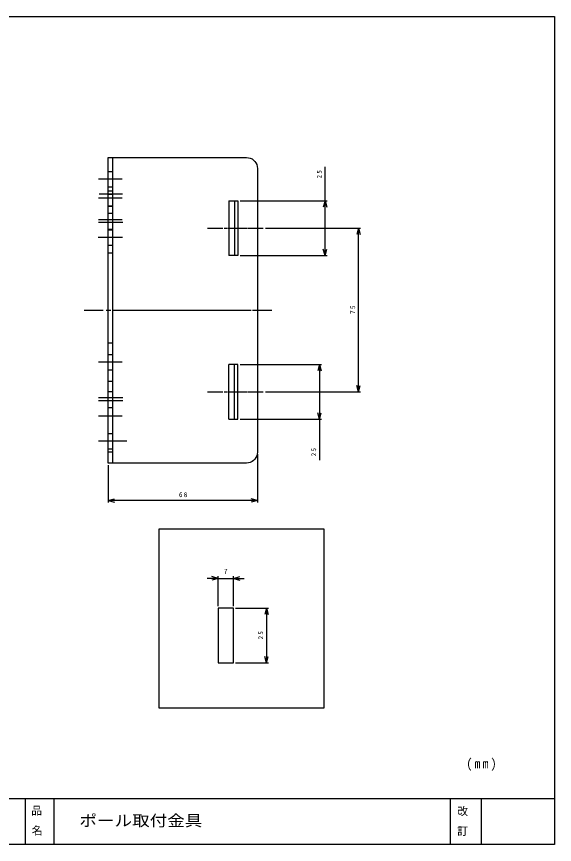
# Model space of a CAD drawing. Units: millimetres on the paper. Extents: x -80 to 487, y -65 to 314.
# Drawn here: x 240.2 to 486.7, y -64.9 to 314.5 of the extents above; entities that cross this region are included whole.
import ezdxf
from ezdxf.enums import TextEntityAlignment as Align

# ---------------------------------------------------------------- set-up
doc = ezdxf.new("R2010")
doc.units = ezdxf.units.MM
doc.layers.add('0-0_0', color=4, linetype='Continuous')
doc.styles.add('ＭＳ ゴシック', font='')
doc.styles.get('ＭＳ ゴシック').set_extended_font_data('MS Gothic')

msp = doc.modelspace()

# ---------------------------------------------------------------- linework, layer by layer
at = {"layer": '0-0_0'}
for p, q in [((284.212, 249.863), (284.212, 109.974)), ((282.211, 243.419), (284.212, 243.419)), ((350.601, 244.863), (350.601, 114.864)), ((381.575, 229.939), (381.575, 245.565)), ((288.613, 239.918), (277.809, 239.918)), ((282.211, 236.418), (284.212, 236.418)), ((288.824, 233.045), (278.02, 233.045)), ((282.09, 233.063), (284.091, 233.063)), ((282.211, 234.655), (284.212, 234.655)), ((288.613, 231.155), (277.809, 231.155)), ((282.211, 227.654), (284.212, 227.654)), ((337.558, 229.939), (337.558, 204.939)), ((340.123, 229.939), (340.123, 204.939)), ((342.676, 229.939), (382.575, 229.939)), ((381.575, 229.939), (380.799, 227.041)), ((381.575, 204.939), (381.575, 229.939)), ((381.575, 229.939), (382.352, 227.041)), ((282.211, 224.365), (284.212, 224.365)), ((282.422, 227.588), (284.422, 227.588)), ((288.612, 221.363), (277.809, 221.363)), ((288.907, 220.028), (277.809, 220.028)), ((282.211, 217.028), (284.212, 217.028)), ((282.422, 216.713), (284.422, 216.713)), ((327.651, 217.439), (334.706, 217.439)), ((335.428, 217.439), (336.51, 217.439)), ((336.87, 217.439), (345.884, 217.439)), ((346.245, 217.439), (353.3, 217.439)), ((354.3, 217.439), (397.917, 217.439)), ((396.917, 217.439), (396.14, 214.541)), ((396.917, 217.439), (397.693, 214.541)), ((396.917, 142.439), (396.917, 217.439)), ((288.759, 213.213), (277.662, 213.213)), ((282.422, 209.713), (284.422, 209.713)), ((282.422, 206.118), (284.422, 206.118)), ((342.676, 204.939), (382.575, 204.939)), ((381.575, 204.939), (380.799, 207.837)), ((381.575, 204.939), (382.352, 207.837)), ((271.146, 179.864), (279.965, 179.864)), ((281.348, 179.864), (283.422, 179.864)), ((284.113, 179.864), (347.713, 179.864)), ((348.404, 179.864), (357.224, 179.864)), ((282.211, 164.864), (284.212, 164.864)), ((282.211, 159.589), (284.212, 159.589)), ((288.612, 156.088), (277.809, 156.088)), ((282.211, 152.588), (284.212, 152.588)), ((337.558, 129.939), (337.558, 154.939)), ((340.123, 129.939), (340.123, 154.939)), ((342.676, 154.939), (380.037, 154.939)), ((379.037, 154.939), (378.26, 152.041)), ((379.037, 154.939), (379.037, 129.939)), ((379.037, 154.939), (379.813, 152.041)), ((282.211, 147.363), (284.212, 147.363)), ((396.917, 142.439), (396.14, 145.337)), ((396.917, 142.439), (397.693, 145.337)), ((282.211, 142.683), (284.212, 142.683)), ((327.651, 142.439), (334.706, 142.439)), ((335.428, 142.439), (336.51, 142.439)), ((336.87, 142.439), (345.884, 142.439)), ((346.245, 142.439), (353.3, 142.439)), ((354.3, 142.439), (397.917, 142.439)), ((288.907, 139.808), (277.809, 139.808)), ((288.907, 138.364), (277.809, 138.364)), ((282.211, 135.364), (284.212, 135.364)), ((379.037, 129.939), (378.26, 132.836)), ((379.037, 129.939), (379.813, 132.836)), ((288.612, 131.364), (277.809, 131.364)), ((342.676, 129.939), (380.037, 129.939)), ((379.037, 129.939), (379.037, 111.158)), ((282.211, 123.419), (284.212, 123.419)), ((290.758, 119.919), (277.809, 119.919)), ((282.211, 116.419), (284.212, 116.419)), ((282.211, 114.985), (284.212, 114.985)), ((350.601, 113.864), (350.601, 91.706)), ((282.211, 108.863), (282.211, 91.706)), ((282.211, 92.706), (285.108, 93.482)), ((350.601, 92.706), (282.211, 92.706)), ((282.211, 92.706), (285.108, 91.929)), ((350.601, 92.706), (347.704, 93.482)), ((350.601, 92.706), (347.704, 91.929)), ((332.571, 57.016), (327.571, 57.016)), ((332.571, 57.016), (329.673, 57.793)), ((332.571, 57.016), (329.673, 56.24)), ((332.571, 44.297), (332.571, 58.016)), ((332.571, 57.016), (339.571, 57.016)), ((339.571, 44.297), (339.571, 58.016)), ((339.571, 57.016), (342.469, 57.793)), ((339.571, 57.016), (344.571, 57.016)), ((339.571, 57.016), (342.469, 56.24)), ((340.571, 43.297), (355.741, 43.297)), ((354.741, 43.297), (353.965, 40.399)), ((354.741, 43.297), (354.741, 18.297)), ((354.741, 43.297), (355.518, 40.399)), ((354.741, 18.297), (353.965, 21.195)), ((354.741, 18.297), (355.518, 21.195)), ((340.571, 18.297), (355.741, 18.297)), ((486.732, -43.949), (-80.48, -43.94)), ((244.145, -44.276), (244.145, -64.917)), ((257.311, -44.276), (257.311, -64.917)), ((438.875, -44.276), (438.875, -64.917)), ((453.1, -44.276), (453.1, -64.917))]:
    msp.add_line(p, q, dxfattribs=at)
for points in [[(-80.48, 314.451), (486.732, 314.451), (486.732, -64.917), (-80.48, -64.917)], [(305.566, 79.704), (381.072, 79.704), (381.072, -2.518), (305.566, -2.518)], [(332.571, 43.297), (332.571, 18.297), (339.571, 18.297), (339.571, 43.297)]]:
    msp.add_lwpolyline(points, close=True, dxfattribs=at)
for points in [[(345.601, 109.863), (282.211, 109.863), (282.211, 249.863), (345.601, 249.863)], [(345.601, 249.863), (346.5, 249.783), (347.346, 249.55), (348.125, 249.181), (348.823, 248.687), (349.425, 248.085), (349.919, 247.387), (350.289, 246.608), (350.521, 245.762), (350.601, 244.863)], [(337.558, 229.939), (341.676, 229.939), (341.676, 204.939), (337.558, 204.939)], [(337.558, 129.939), (341.676, 129.939), (341.676, 154.939), (337.558, 154.939)], [(350.601, 114.864), (350.521, 113.965), (350.289, 113.119), (349.919, 112.34), (349.425, 111.642), (348.823, 111.039), (348.125, 110.546), (347.346, 110.176), (346.5, 109.944), (345.601, 109.863)]]:
    msp.add_lwpolyline(points, dxfattribs=at)

# ---------------------------------------------------------------- texts
at = {"layer": '0-0_0', "style": 'ＭＳ ゴシック'}
for s, height, p in [('7', 2.199, (335.196, 58.516)), ('品', 3.666, (246.92, -52.371)), ('改', 3.666, (442.179, -52.627)), ('名', 3.666, (247.147, -61.528)), ('訂', 3.666, (442.179, -61.699))]:
    msp.add_text(s, height=height, dxfattribs=at).set_placement(p, align=Align.BOTTOM_LEFT)
at = {"layer": '0-0_0', "style": 'ＭＳ ゴシック', "width": 1.15}
msp.add_text('ポール取付金具', height=5.132, dxfattribs=at).set_placement((269.016, -58.12), align=Align.BOTTOM_LEFT)
at = {"layer": '0-0_0', "char_height": 2.199, "attachment_point": 7, "rotation": 90, "style": 'ＭＳ ゴシック'}
for s, insert in [('\\T1.36;\\W0.9;25', (380.075, 240.273)), ('\\T1.36;\\W0.9;75', (395.417, 178.189)), ('\\T1.36;\\W0.9;25', (377.537, 112.95)), ('\\T1.36;\\W0.9;25', (353.241, 29.047))]:
    msp.add_mtext(s, dxfattribs=dict(at, insert=insert))
at = {"layer": '0-0_0', "attachment_point": 7, "style": 'ＭＳ ゴシック'}
for s, insert, char_height in [('\\T1.36;\\W0.9;68', (314.656, 94.206), 2.199), ('\\T1.38;\\W0.9;(mm)', (446.359, -31.186), 4.399)]:
    msp.add_mtext(s, dxfattribs=dict(at, insert=insert, char_height=char_height))

doc.saveas('drawing.dxf')
